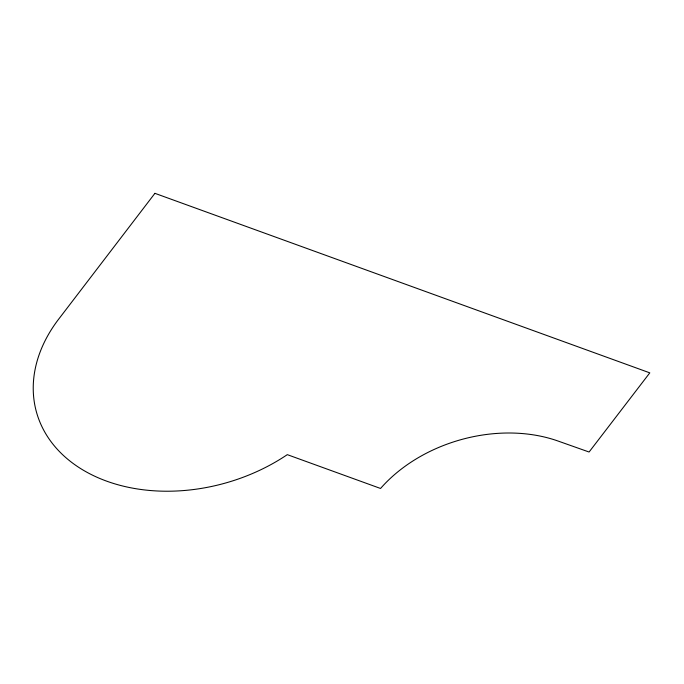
<?xml version="1.0" encoding="UTF-8"?>
<svg xmlns="http://www.w3.org/2000/svg" width="684" height="684" viewBox="0 0 684 684"><rect width="100%" height="100%" fill="white"/><g stroke="black" fill="none" stroke-linecap="round" stroke-linejoin="round"><path stroke-width="1.03" d="M154.917 193.333L59.927 317.521A163.254 119.589 -16 0 0 82.422 469.669A163.254 119.589 -16 0 0 287.297 454.646L380.552 488.47A135.141 98.992 -16 0 1 558.999 441.377L589.086 452.021L649.8 372.857L154.917 193.333"/></g></svg>
